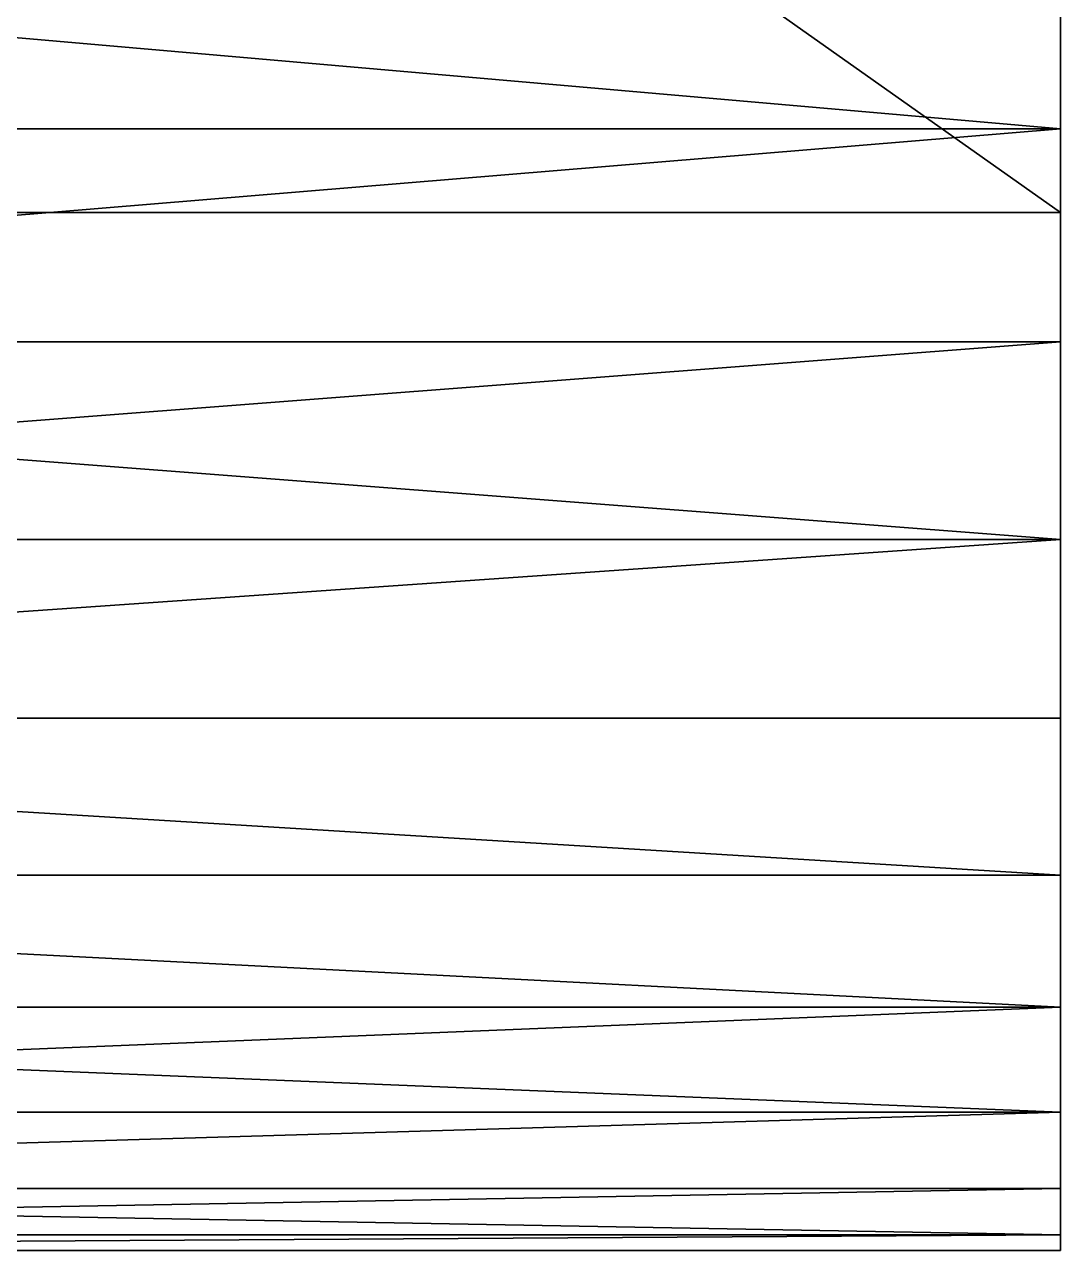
# Model space of a CAD drawing. Extents: x -30 to 83, y -53 to 60.
# Drawn here: x 75.02 to 83, y -24 to -14.55 of the extents above; entities that cross this region are included whole.
import ezdxf

# ---------------------------------------------------------------- set-up
doc = ezdxf.new("R2010")
doc.units = 0
doc.header["$MEASUREMENT"] = 0

msp = doc.modelspace()

# ---------------------------------------------------------------- linework, layer by layer
for points in [[(63.172997, -1.997999, 53.002998), (83, -16.002998, 53.002998), (63.172997, -16.002998, 53.002998)], [(83, -16.002998, 38.998001), (83, -1.997999, 38.998001), (63.172997, -1.997999, 38.998001)], [(83, -16.002998, 53.002998), (63.172997, -1.997999, 53.002998), (83, -1.997999, 53.002998)], [(83, -16.002998, 38.998001), (63.172997, -1.997999, 38.998001), (63.172997, -16.002998, 38.998001)], [(83, -16.002998, 53.002998), (83, -1.997999, 53.002998), (83, -3, 58.124001)], [(83, -16.002998, 38.998001), (83, -3, 33.875999), (83, -1.997999, 38.998001)], [(83, -4.642, 58.933998), (83, -16.002998, 53.002998), (83, -3, 58.124001)], [(83, -16.002998, 38.998001), (83, -4.642, 33.066002), (83, -3, 33.875999)], [(83, -6.377001, 59.522999), (83, -16.002998, 53.002998), (83, -4.642, 58.933998)], [(83, -4.642, 33.066002), (83, -16.002998, 38.998001), (83, -6.377001, 32.477001)], [(83, -8.173, 59.880001), (83, -16.002998, 53.002998), (83, -6.377001, 59.522999)], [(83, -8.173, 32.119999), (83, -6.377001, 32.477001), (83, -16.002998, 38.998001)], [(83, -10, 60), (83, -16.002998, 53.002998), (83, -8.173, 59.880001)], [(83, -10, 32), (83, -8.173, 32.119999), (83, -16.002998, 38.998001)], [(83, -11.827, 59.880001), (83, -16.002998, 53.002998), (83, -10, 60)], [(83, -10, 32), (83, -16.002998, 38.998001), (83, -11.827, 32.119999)], [(83, -13.623001, 59.522999), (83, -16.002998, 53.002998), (83, -11.827, 59.880001)], [(83, -13.623001, 32.477001), (83, -11.827, 32.119999), (83, -16.002998, 38.998001)], [(83, -15.358002, 33.066002), (63.169998, -13.623001, 32.477001), (83, -13.623001, 32.477001)], [(63.169998, -15.358002, 33.066002), (63.169998, -13.623001, 32.477001), (83, -15.358002, 33.066002)], [(63.169998, -15.358002, 58.933998), (83, -13.623001, 59.522999), (63.169998, -13.623001, 59.522999)], [(63.169998, -15.358002, 58.933998), (83, -15.358002, 58.933998), (83, -13.623001, 59.522999)], [(83, -13.623001, 59.522999), (83, -15.358002, 58.933998), (83, -16.002998, 53.002998)], [(83, -15.358002, 33.066002), (83, -13.623001, 32.477001), (83, -16.002998, 38.998001)], [(63.169998, -15.358002, 33.066002), (83, -15.358002, 33.066002), (63.169998, -17, 33.875999)], [(83, -17, 58.124001), (83, -15.358002, 58.933998), (63.169998, -17, 58.124001)], [(63.169998, -15.358002, 58.933998), (63.169998, -17, 58.124001), (83, -15.358002, 58.933998)], [(83, -15.358002, 33.066002), (83, -17, 33.875999), (63.169998, -17, 33.875999)], [(83, -17, 58.124001), (83, -16.002998, 53.002998), (83, -15.358002, 58.933998)], [(83, -15.358002, 33.066002), (83, -16.002998, 38.998001), (83, -17, 33.875999)], [(83, -16.002998, 53.002998), (83, -16.002998, 38.998001), (63.172997, -16.002998, 53.002998)], [(63.172997, -16.002998, 38.998001), (63.172997, -16.002998, 53.002998), (83, -16.002998, 38.998001)], [(83, -16.002998, 53.002998), (83, -22.124001, 53), (83, -22.933998, 51.358002)], [(83, -16.002998, 53.002998), (83, -22.933998, 51.358002), (83, -23.522999, 49.623001)], [(83, -16.002998, 53.002998), (83, -23.522999, 49.623001), (83, -23.880001, 47.827)], [(83, -23.880001, 47.827), (83, -24, 46), (83, -16.002998, 53.002998)], [(83, -23.880001, 44.173), (83, -16.002998, 38.998001), (83, -24, 46)], [(83, -23.522999, 42.376999), (83, -16.002998, 38.998001), (83, -23.880001, 44.173)], [(83, -16.002998, 53.002998), (83, -24, 46), (83, -16.002998, 38.998001)], [(83, -16.002998, 38.998001), (83, -23.522999, 42.376999), (83, -22.933998, 40.641998)], [(83, -16.002998, 38.998001), (83, -22.933998, 40.641998), (83, -22.124001, 39)], [(83, -18.522999, 57.106998), (83, -16.002998, 53.002998), (83, -17, 58.124001)], [(83, -19.898998, 55.898998), (83, -16.002998, 53.002998), (83, -18.522999, 57.106998)], [(83, -21.106998, 54.522999), (83, -16.002998, 53.002998), (83, -19.898998, 55.898998)], [(83, -22.124001, 53), (83, -16.002998, 53.002998), (83, -21.106998, 54.522999)], [(83, -22.124001, 39), (83, -21.106998, 37.477001), (83, -16.002998, 38.998001)], [(83, -21.106998, 37.477001), (83, -19.898998, 36.101002), (83, -16.002998, 38.998001)], [(83, -18.522999, 34.893002), (83, -16.002998, 38.998001), (83, -19.898998, 36.101002)], [(83, -17, 33.875999), (83, -16.002998, 38.998001), (83, -18.522999, 34.893002)], [(63.169998, -17, 58.124001), (63.169998, -18.522999, 57.106998), (83, -18.522999, 57.106998)], [(63.169998, -17, 58.124001), (83, -18.522999, 57.106998), (83, -17, 58.124001)], [(83, -18.522999, 34.893002), (63.169998, -18.522999, 34.893002), (83, -17, 33.875999)], [(63.169998, -17, 33.875999), (83, -17, 33.875999), (63.169998, -18.522999, 34.893002)], [(83, -19.898998, 55.898998), (83, -18.522999, 57.106998), (63.169998, -19.898998, 55.898998)], [(63.169998, -18.522999, 57.106998), (63.169998, -19.898998, 55.898998), (83, -18.522999, 57.106998)], [(83, -19.898998, 36.101002), (63.169998, -19.898998, 36.101002), (83, -18.522999, 34.893002)], [(63.169998, -18.522999, 34.893002), (83, -18.522999, 34.893002), (63.169998, -19.898998, 36.101002)], [(63.169998, -19.898998, 55.898998), (63.169998, -21.106998, 54.522999), (83, -21.106998, 54.522999)], [(63.169998, -19.898998, 55.898998), (83, -21.106998, 54.522999), (83, -19.898998, 55.898998)], [(83, -19.898998, 36.101002), (83, -21.106998, 37.477001), (63.169998, -19.898998, 36.101002)], [(63.169998, -21.106998, 37.477001), (63.169998, -19.898998, 36.101002), (83, -21.106998, 37.477001)], [(63.169998, -21.106998, 54.522999), (63.169998, -22.124001, 53), (83, -22.124001, 53)], [(83, -21.106998, 37.477001), (83, -22.124001, 39), (63.169998, -21.106998, 37.477001)], [(63.169998, -22.124001, 39), (63.169998, -21.106998, 37.477001), (83, -22.124001, 39)], [(63.169998, -21.106998, 54.522999), (83, -22.124001, 53), (83, -21.106998, 54.522999)], [(63.169998, -22.124001, 53), (63.169998, -22.933998, 51.358002), (83, -22.124001, 53)], [(83, -22.124001, 53), (63.169998, -22.933998, 51.358002), (83, -22.933998, 51.358002)], [(63.169998, -22.933998, 40.641998), (63.169998, -22.124001, 39), (83, -22.933998, 40.641998)], [(63.169998, -22.124001, 39), (83, -22.124001, 39), (83, -22.933998, 40.641998)], [(83, -23.522999, 49.623001), (83, -22.933998, 51.358002), (63.169998, -23.522999, 49.623001)], [(63.169998, -22.933998, 51.358002), (63.169998, -23.522999, 49.623001), (83, -22.933998, 51.358002)], [(63.169998, -23.522999, 42.376999), (63.169998, -22.933998, 40.641998), (83, -22.933998, 40.641998)], [(63.169998, -23.522999, 42.376999), (83, -22.933998, 40.641998), (83, -23.522999, 42.376999)], [(63.169998, -23.880001, 44.173), (63.169998, -23.522999, 42.376999), (83, -23.522999, 42.376999)], [(63.169998, -23.880001, 44.173), (83, -23.522999, 42.376999), (83, -23.880001, 44.173)], [(63.169998, -23.522999, 49.623001), (63.169998, -23.880001, 47.827), (83, -23.880001, 47.827)], [(83, -23.522999, 49.623001), (63.169998, -23.522999, 49.623001), (83, -23.880001, 47.827)], [(63.169998, -23.880001, 44.173), (83, -23.880001, 44.173), (63.169998, -24, 46)], [(83, -24, 46), (63.169998, -24, 46), (83, -23.880001, 44.173)], [(63.169998, -23.880001, 47.827), (63.169998, -24, 46), (83, -23.880001, 47.827)], [(83, -24, 46), (83, -23.880001, 47.827), (63.169998, -24, 46)]]:
    msp.add_3dface(points)

doc.saveas('drawing.dxf')
